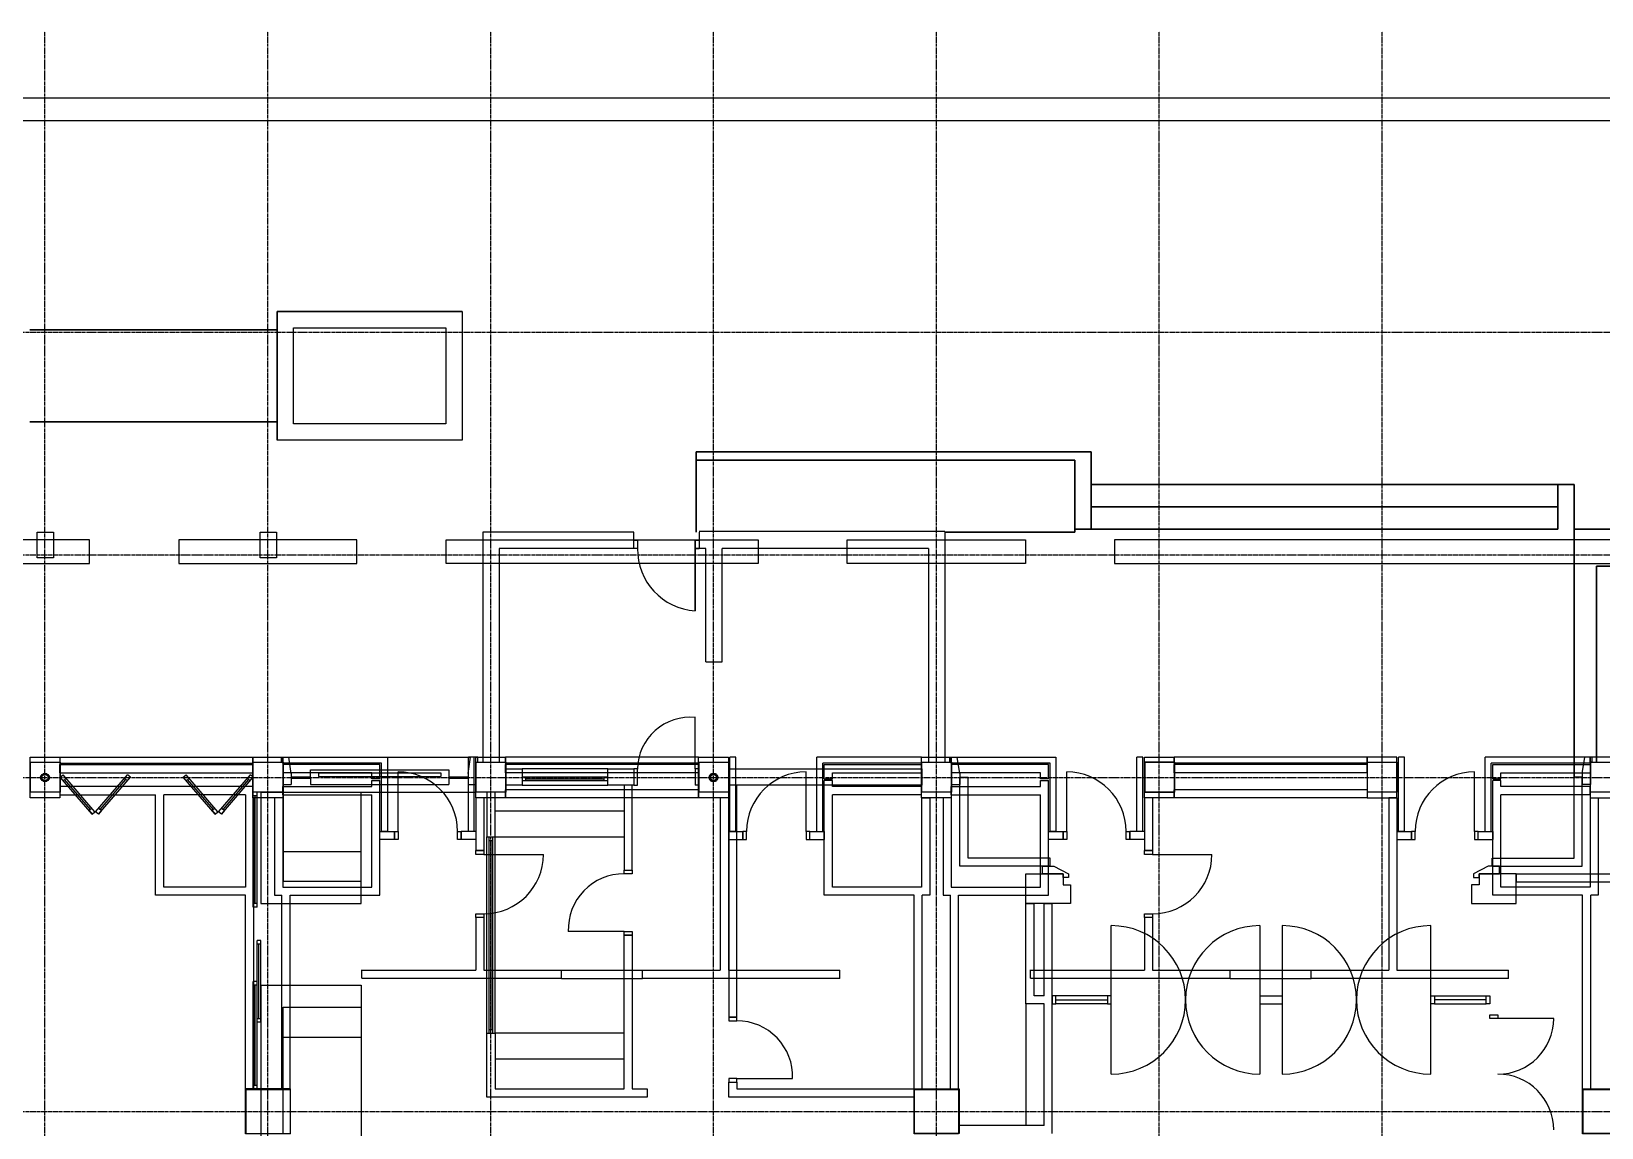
# Model space of a CAD drawing. Header units: millimetres. Extents: x -58291 to 85267, y -25390 to 74943.
# Drawn here: x -17716 to 3422, y 53061 to 67826 of the extents above; entities that cross this region are included whole.
import ezdxf

# ---------------------------------------------------------------- set-up
doc = ezdxf.new("R2010")
doc.units = ezdxf.units.MM
for name, pattern in [('HIDDEN', [9.525, 6.35, -3.175]), ('PCENTRE', [50.8, 31.75, -6.35, 6.35, -6.35]), ('PCENTRE2', [28.575, 19.05, -3.175, 3.175, -3.175])]:
    doc.linetypes.add(name, pattern=pattern)
for name, color, linetype in [('Basement 01 - Curtain Walls', 1, 'Continuous'), ('Basement 01 - Doors Windows and Openings', 1, 'Continuous'), ('Basement 01 - Structural Members', 5, 'Continuous'), ('Basement 01 - Walls', 3, 'Continuous'), ('Boundaries_and_building_grids', 140, 'PCENTRE2'), ('BRICK_WALLS_P4', 1, 'Continuous'), ('COLUMNS_P5', 5, 'Continuous'), ('DR', 8, 'Continuous'), ('SHOPFITTING', 4, 'Continuous'), ('SITE', 1, 'Continuous'), ('WA', 6, 'Continuous'), ('WA_EXT', 7, 'Continuous'), ('WN', 4, 'Continuous')]:
    doc.layers.add(name, color=color, linetype=linetype)

msp = doc.modelspace()

# ---------------------------------------------------------------- linework, layer by layer
at = {"layer": 'Basement 01 - Curtain Walls', "color": 3, "linetype": 'Continuous', "lineweight": -3}
for p, q in [((-17333, 58051, -4600), (-17333, 57971, -4600)), ((-17333, 58051, -4600), (-14733, 58051, -4600)), ((-17333, 57971, -4600), (-14733, 57971, -4600)), ((-17333, 57951, -4600), (-14733, 57951, -4600)), ((-17333, 57841, -4600), (-17333, 57951, -4600)), ((-14733, 58051, -4600), (-14733, 57971, -4600)), ((-14733, 57951, -4600), (-14733, 57841, -4600)), ((-14333, 57971, -4600), (-14333, 58051, -4600)), ((-14333, 58051, -4600), (-12923, 58051, -4600)), ((-13003, 57971, -4600), (-14333, 57971, -4600)), ((-13023, 57951, -4600), (-14333, 57951, -4600)), ((-14333, 57951, -4600), (-14333, 57841, -4600)), ((-13023, 57757, -4600), (-13023, 57951, -4600)), ((-13003, 57051, -4600), (-13003, 57971, -4600)), ((-12923, 58051, -4600), (-12923, 57051, -4600)), ((-11833, 57051, -4600), (-11833, 58051, -4600)), ((-11753, 58051, -4600), (-11833, 58051, -4600)), ((-11753, 57051, -4600), (-11753, 58051, -4600)), ((-8733, 58051, -4600), (-11333, 58051, -4600)), ((-11333, 57971, -4600), (-11333, 58051, -4600)), ((-8733, 57971, -4600), (-11333, 57971, -4600)), ((-11333, 57841, -4600), (-11333, 57951, -4600)), ((-8733, 57951, -4600), (-11333, 57951, -4600)), ((-8733, 57971, -4600), (-8733, 58051, -4600)), ((-8733, 57841, -4600), (-8733, 57951, -4600)), ((-8313, 57051, -4600), (-8313, 58051, -4600)), ((-8233, 58051, -4600), (-8313, 58051, -4600)), ((-8233, 57051, -4600), (-8233, 58051, -4600)), ((-5733, 58051, -4600), (-7143, 58051, -4600)), ((-7143, 57051, -4600), (-7143, 58051, -4600)), ((-5733, 57971, -4600), (-7063, 57971, -4600)), ((-7063, 57051, -4600), (-7063, 57971, -4600)), ((-7043, 57951, -4600), (-5733, 57951, -4600)), ((-7043, 57757, -4600), (-7043, 57951, -4600)), ((-5733, 57971, -4600), (-5733, 58051, -4600)), ((-5733, 57951, -4600), (-5733, 57841, -4600)), ((-5333, 57971, -4600), (-5333, 58051, -4600)), ((-5333, 58051, -4600), (-3923, 58051, -4600)), ((-4003, 57971, -4600), (-5333, 57971, -4600)), ((-4023, 57951, -4600), (-5333, 57951, -4600)), ((-5333, 57951, -4600), (-5333, 57841, -4600)), ((-4023, 57757, -4600), (-4023, 57951, -4600)), ((-4003, 57051, -4600), (-4003, 57971, -4600)), ((-3923, 58051, -4600), (-3923, 57051, -4600)), ((-2833, 57051, -4600), (-2833, 58051, -4600)), ((-2753, 58051, -4600), (-2833, 58051, -4600)), ((-2753, 57051, -4600), (-2753, 58051, -4600)), ((-2333, 57971, -4600), (-2333, 58051, -4600)), ((267, 58051, -4600), (-2333, 58051, -4600)), ((267, 57971, -4600), (-2333, 57971, -4600)), ((267, 57951, -4600), (-2333, 57951, -4600)), ((-2333, 57841, -4600), (-2333, 57951, -4600)), ((267, 57971, -4600), (267, 58051, -4600)), ((267, 57841, -4600), (267, 57951, -4600)), ((767, 58051, -4600), (687, 58051, -4600)), ((687, 57051, -4600), (687, 58051, -4600)), ((767, 57051, -4600), (767, 58051, -4600)), ((3267, 58051, -4600), (1857, 58051, -4600)), ((1857, 57051, -4600), (1857, 58051, -4600)), ((3267, 57971, -4600), (1937, 57971, -4600)), ((1937, 57051, -4600), (1937, 57971, -4600)), ((1957, 57757, -4600), (1957, 57951, -4600)), ((1957, 57951, -4600), (3267, 57951, -4600)), ((3267, 57971, -4600), (3267, 58051, -4600)), ((3267, 57951, -4600), (3267, 57841, -4600)), ((-17333, 57841, -4600), (-14733, 57841, -4600)), ((-13133, 57841, -4600), (-14333, 57841, -4600)), ((-13133, 57757, -4600), (-13133, 57841, -4600)), ((-13023, 57757, -4600), (-13133, 57757, -4600)), ((-8733, 57841, -4600), (-11333, 57841, -4600)), ((-7043, 57757, -4600), (-6933, 57757, -4600)), ((-6933, 57841, -4600), (-5733, 57841, -4600)), ((-6933, 57757, -4600), (-6933, 57841, -4600)), ((-4133, 57841, -4600), (-5333, 57841, -4600)), ((-4133, 57757, -4600), (-4133, 57841, -4600)), ((-4023, 57757, -4600), (-4133, 57757, -4600)), ((267, 57841, -4600), (-2333, 57841, -4600)), ((1957, 57757, -4600), (2067, 57757, -4600)), ((2067, 57841, -4600), (3267, 57841, -4600)), ((2067, 57757, -4600), (2067, 57841, -4600)), ((-12923, 57051, -4600), (-13003, 57051, -4600)), ((-11753, 57051, -4600), (-11833, 57051, -4600)), ((-8233, 57051, -4600), (-8313, 57051, -4600)), ((-7143, 57051, -4600), (-7063, 57051, -4600)), ((-3923, 57051, -4600), (-4003, 57051, -4600)), ((-2753, 57051, -4600), (-2833, 57051, -4600)), ((767, 57051, -4600), (687, 57051, -4600)), ((1857, 57051, -4600), (1857, 57051, -4600)), ((1857, 57051, -4600), (1937, 57051, -4600))]:
    msp.add_line(p, q, dxfattribs=at)
at = {"layer": 'Basement 01 - Doors Windows and Openings', "color": 1, "linetype": 'Continuous', "lineweight": -3}
for p, q in [((-12778, 57051, -4600), (-12778, 57851, -4600)), ((-7288, 57051, -4600), (-7288, 57851, -4600)), ((-3778, 57051, -4600), (-3778, 57851, -4600)), ((1712, 57051, -4600), (1712, 57851, -4600)), ((-11623, 56741, -4600), (-10823, 56741, -4600)), ((-2623, 56741, -4600), (-1823, 56741, -4600))]:
    msp.add_line(p, q, dxfattribs=at)
at = {"layer": 'Basement 01 - Doors Windows and Openings', "color": 1, "linetype": 'Continuous', "lineweight": -3, "elevation": -4600}
for points in [[(-12828, 57051), (-12778, 57051), (-12778, 56941), (-12828, 56941), (-12828, 57051)], [(-11978, 57051), (-11928, 57051), (-11928, 56941), (-11978, 56941), (-11978, 57051)], [(-8088, 57051), (-8138, 57051), (-8138, 56941), (-8088, 56941), (-8088, 57051)], [(-7238, 57051), (-7288, 57051), (-7288, 56941), (-7238, 56941), (-7238, 57051)], [(-3828, 57051), (-3778, 57051), (-3778, 56941), (-3828, 56941), (-3828, 57051)], [(-2978, 57051), (-2928, 57051), (-2928, 56941), (-2978, 56941), (-2978, 57051)], [(912, 57051), (862, 57051), (862, 56941), (912, 56941), (912, 57051)], [(1762, 57051), (1712, 57051), (1712, 56941), (1762, 56941), (1762, 57051)], [(-11623, 56791), (-11623, 56741), (-11733, 56741), (-11733, 56791), (-11623, 56791)], [(-2623, 56791), (-2623, 56741), (-2733, 56741), (-2733, 56791), (-2623, 56791)], [(-11623, 55941), (-11623, 55891), (-11733, 55891), (-11733, 55941), (-11623, 55941)], [(-2623, 55941), (-2623, 55891), (-2733, 55891), (-2733, 55941), (-2623, 55941)]]:
    msp.add_lwpolyline(points, dxfattribs=at)
at = {"layer": 'Basement 01 - Doors Windows and Openings', "color": 1, "linetype": 'Continuous', "lineweight": -3}
for centre, start, end in [((-12778, 57051, -4600), 0, 90), ((-7288, 57051, -4600), 90, 180), ((-3778, 57051, -4600), 0, 90), ((1712, 57051, -4600), 90, 180), ((-11623, 56741, -4600), 270, 0), ((-2623, 56741, -4600), 270, 0)]:
    msp.add_arc(centre, 800, start, end, dxfattribs=at)
at = {"layer": 'Basement 01 - Structural Members', "color": 5, "linetype": 'Continuous', "lineweight": -3, "extrusion": (0, 0, -1), "elevation": 4600}
msp.add_lwpolyline([(24883, 66626), (-7617, 66626), (-7617, 62899), (-6267, 61549), (-6267, 60976), (3133, 60976), (3133, 60661), (-12617, 60661), (-12617, 63076), (-7917, 63076), (-7917, 66926), (25183, 66926)], dxfattribs=at)
for points in [[(16933, 60976), (21133, 60976), (21133, 60661), (16933, 60661)], [(13333, 60976), (15733, 60976), (15733, 60661), (13333, 60661)], [(12133, 60976), (7933, 60976), (7933, 60661), (12133, 60661)], [(6733, 60976), (4333, 60976), (4333, 60661), (6733, 60661)]]:
    msp.add_lwpolyline(points, close=True, dxfattribs=at)
at = {"layer": 'Basement 01 - Structural Members', "color": 5, "linetype": 'Continuous', "lineweight": -3, "elevation": -4600}
for points in [[(-17333, 57501), (-17733, 57501), (-17733, 58051), (-17333, 58051), (-17333, 57501)], [(-14333, 57501), (-14733, 57501), (-14733, 58051), (-14333, 58051), (-14333, 57501)], [(-11333, 57501), (-11733, 57501), (-11733, 58051), (-11333, 58051), (-11333, 57501)], [(-8333, 57501), (-8733, 57501), (-8733, 58051), (-8333, 58051), (-8333, 57501)], [(-5333, 57501), (-5733, 57501), (-5733, 58051), (-5333, 58051), (-5333, 57501)], [(-2333, 57501), (-2733, 57501), (-2733, 58051), (-2333, 58051), (-2333, 57501)], [(267, 57501), (667, 57501), (667, 58051), (267, 58051), (267, 57501)], [(3267, 57501), (3667, 57501), (3667, 58051), (3267, 58051), (3267, 57501)], [(-14233, 52976), (-14833, 52976), (-14833, 53576), (-14233, 53576), (-14233, 52976)], [(-5233, 52976), (-5833, 52976), (-5833, 53576), (-5233, 53576), (-5233, 52976)], [(3767, 52976), (3167, 52976), (3167, 53576), (3767, 53576), (3767, 52976)]]:
    msp.add_lwpolyline(points, dxfattribs=at)
at = {"layer": 'Basement 01 - Structural Members', "color": 5, "linetype": 'Continuous', "lineweight": -3}
for centre in [(-17533, 57776, -4600), (-8533, 57776, -4600)]:
    msp.add_circle(centre, 50, dxfattribs=at)
at = {"layer": 'Basement 01 - Walls', "color": 3, "linetype": 'Continuous', "lineweight": -3}
for p, q in [((-13133, 57737, -4600), (-13023, 57737, -4600)), ((-13133, 57653, -4600), (-13133, 57737, -4600)), ((-13023, 56191, -4600), (-13023, 57737, -4600)), ((-7043, 56191, -4600), (-7043, 57737, -4600)), ((-6933, 57737, -4600), (-7043, 57737, -4600)), ((-6933, 57653, -4600), (-6933, 57737, -4600)), ((-4133, 57737, -4600), (-4023, 57737, -4600)), ((-4133, 57653, -4600), (-4133, 57737, -4600)), ((-4023, 56191, -4600), (-4023, 57737, -4600)), ((1957, 56191, -4600), (1957, 57737, -4600)), ((2067, 57737, -4600), (1957, 57737, -4600)), ((2067, 57653, -4600), (2067, 57737, -4600)), ((-14733, 57653, -4600), (-17333, 57653, -4600)), ((-17333, 57653, -4600), (-17333, 57543, -4600)), ((-17333, 57543, -4600), (-16043, 57543, -4600)), ((-16043, 56191, -4600), (-16043, 57543, -4600)), ((-14833, 57543, -4600), (-15933, 57543, -4600)), ((-15933, 56301, -4600), (-15933, 57543, -4600)), ((-14833, 57543, -4600), (-14833, 56301, -4600)), ((-14733, 57501, -4600), (-14733, 57653, -4600)), ((-14723, 57501, -4600), (-14733, 57501, -4600)), ((-14723, 53576, -4600), (-14723, 57501, -4600)), ((-14443, 57501, -4600), (-14443, 56191, -4600)), ((-14333, 57501, -4600), (-14443, 57501, -4600)), ((-14333, 57653, -4600), (-13133, 57653, -4600)), ((-14333, 57543, -4600), (-14333, 57653, -4600)), ((-14333, 57543, -4600), (-13133, 57543, -4600)), ((-14333, 57501, -4600), (-14333, 56301, -4600)), ((-13133, 56301, -4600), (-13133, 57543, -4600)), ((-11623, 57501, -4600), (-11733, 57501, -4600)), ((-11733, 57501, -4600), (-11733, 56791, -4600)), ((-11623, 57501, -4600), (-11623, 56791, -4600)), ((-11333, 57501, -4600), (-11333, 57611, -4600)), ((-8733, 57611, -4600), (-11333, 57611, -4600)), ((-8733, 57501, -4600), (-11333, 57501, -4600)), ((-8733, 57611, -4600), (-8733, 57501, -4600)), ((-8333, 57501, -4600), (-8443, 57501, -4600)), ((-8443, 57501, -4600), (-8443, 55181, -4600)), ((-8333, 57501, -4600), (-8333, 55181, -4600)), ((-5733, 57653, -4600), (-6933, 57653, -4600)), ((-6933, 56301, -4600), (-6933, 57543, -4600)), ((-5733, 57543, -4600), (-6933, 57543, -4600)), ((-5733, 57543, -4600), (-5733, 57653, -4600)), ((-5733, 57501, -4600), (-5623, 57501, -4600)), ((-5733, 57501, -4600), (-5733, 56301, -4600)), ((-5623, 57501, -4600), (-5623, 56191, -4600)), ((-5443, 57501, -4600), (-5443, 56191, -4600)), ((-5333, 57501, -4600), (-5443, 57501, -4600)), ((-5333, 57653, -4600), (-4133, 57653, -4600)), ((-5333, 57543, -4600), (-5333, 57653, -4600)), ((-5333, 57543, -4600), (-4133, 57543, -4600)), ((-5333, 57501, -4600), (-5333, 56301, -4600)), ((-4133, 56301, -4600), (-4133, 57543, -4600)), ((-2733, 57501, -4600), (-2733, 56791, -4600)), ((-2623, 57501, -4600), (-2733, 57501, -4600)), ((-2623, 57501, -4600), (-2623, 56791, -4600)), ((267, 57611, -4600), (-2333, 57611, -4600)), ((-2333, 57501, -4600), (-2333, 57611, -4600)), ((267, 57501, -4600), (-2333, 57501, -4600)), ((267, 57611, -4600), (267, 57501, -4600)), ((667, 57501, -4600), (557, 57501, -4600)), ((557, 57501, -4600), (557, 55181, -4600)), ((667, 57501, -4600), (667, 55181, -4600)), ((3267, 57653, -4600), (2067, 57653, -4600)), ((2067, 56301, -4600), (2067, 57543, -4600)), ((3267, 57543, -4600), (2067, 57543, -4600)), ((3267, 57543, -4600), (3267, 57653, -4600)), ((3267, 57501, -4600), (3267, 56301, -4600)), ((3267, 57501, -4600), (3377, 57501, -4600)), ((3377, 57501, -4600), (3377, 56191, -4600)), ((-13023, 56941, -4600), (-13023, 57051, -4600)), ((-13023, 57051, -4600), (-12828, 57051, -4600)), ((-12828, 56941, -4600), (-13023, 56941, -4600)), ((-12828, 57051, -4600), (-12828, 56941, -4600)), ((-11733, 57051, -4600), (-11928, 57051, -4600)), ((-11928, 56941, -4600), (-11928, 57051, -4600)), ((-11733, 56941, -4600), (-11928, 56941, -4600)), ((-11733, 57051, -4600), (-11733, 56941, -4600)), ((-8333, 57051, -4600), (-8138, 57051, -4600)), ((-8333, 57051, -4600), (-8333, 56941, -4600)), ((-8333, 56941, -4600), (-8138, 56941, -4600)), ((-8138, 56941, -4600), (-8138, 57051, -4600)), ((-7238, 56941, -4600), (-7238, 57051, -4600)), ((-7238, 57051, -4600), (-7043, 57051, -4600)), ((-7238, 56941, -4600), (-7043, 56941, -4600)), ((-7043, 57051, -4600), (-7043, 56941, -4600)), ((-4023, 57051, -4600), (-3828, 57051, -4600)), ((-4023, 56941, -4600), (-4023, 57051, -4600)), ((-3828, 56941, -4600), (-4023, 56941, -4600)), ((-3828, 57051, -4600), (-3828, 56941, -4600)), ((-2733, 57051, -4600), (-2928, 57051, -4600)), ((-2928, 56941, -4600), (-2928, 57051, -4600)), ((-2733, 56941, -4600), (-2928, 56941, -4600)), ((-2733, 57051, -4600), (-2733, 56941, -4600)), ((667, 57051, -4600), (667, 56941, -4600)), ((667, 57051, -4600), (862, 57051, -4600)), ((667, 56941, -4600), (862, 56941, -4600)), ((862, 56941, -4600), (862, 57051, -4600)), ((1762, 56941, -4600), (1762, 57051, -4600)), ((1762, 57051, -4600), (1957, 57051, -4600)), ((1762, 56941, -4600), (1957, 56941, -4600)), ((1857, 57051, -4600), (1937, 57051, -4600)), ((1957, 57051, -4600), (1957, 56941, -4600)), ((-11623, 56791, -4600), (-11733, 56791, -4600)), ((-2623, 56791, -4600), (-2733, 56791, -4600)), ((-14833, 56301, -4600), (-15933, 56301, -4600)), ((-14333, 56301, -4600), (-13133, 56301, -4600)), ((-5733, 56301, -4600), (-6933, 56301, -4600)), ((-5333, 56301, -4600), (-4133, 56301, -4600)), ((3267, 56301, -4600), (2067, 56301, -4600)), ((-14833, 56191, -4600), (-16043, 56191, -4600)), ((-14833, 53576, -4600), (-14833, 56191, -4600)), ((-14443, 56191, -4600), (-14343, 56191, -4600)), ((-14343, 53576, -4600), (-14343, 56191, -4600)), ((-14233, 53576, -4600), (-14233, 56191, -4600)), ((-14233, 56191, -4600), (-13023, 56191, -4600)), ((-5833, 56191, -4600), (-7043, 56191, -4600)), ((-5833, 53576, -4600), (-5833, 56191, -4600)), ((-5623, 56191, -4600), (-5723, 56191, -4600)), ((-5723, 53576, -4600), (-5723, 56191, -4600)), ((-5443, 56191, -4600), (-5343, 56191, -4600)), ((-5343, 53576, -4600), (-5343, 56191, -4600)), ((-5233, 56191, -4600), (-4023, 56191, -4600)), ((-5233, 53576, -4600), (-5233, 56191, -4600)), ((3167, 56191, -4600), (1957, 56191, -4600)), ((3167, 53576, -4600), (3167, 56191, -4600)), ((3277, 53576, -4600), (3277, 56191, -4600)), ((3377, 56191, -4600), (3277, 56191, -4600)), ((-11623, 55891, -4600), (-11733, 55891, -4600)), ((-11733, 55891, -4600), (-11733, 55181, -4600)), ((-11623, 55891, -4600), (-11623, 55181, -4600)), ((-2733, 55891, -4600), (-2733, 55181, -4600)), ((-2623, 55891, -4600), (-2733, 55891, -4600)), ((-2623, 55891, -4600), (-2623, 55181, -4600)), ((-13267, 55075, -4600), (-13267, 55185, -4600)), ((-13267, 55181, -4600), (-11733, 55181, -4600)), ((-11623, 55181, -4600), (-10578, 55181, -4600)), ((-10578, 55071, -4600), (-10578, 55181, -4600)), ((-10578, 55181, -4600), (-9488, 55181, -4600)), ((-9488, 55181, -4600), (-8443, 55181, -4600)), ((-9488, 55071, -4600), (-9488, 55181, -4600)), ((-8333, 55181, -4600), (-6833, 55181, -4600)), ((-6833, 55071, -4600), (-6833, 55181, -4600)), ((-4267, 55075, -4600), (-4267, 55185, -4600)), ((-4267, 55181, -4600), (-2733, 55181, -4600)), ((-2623, 55181, -4600), (-1578, 55181, -4600)), ((-1578, 55181, -4600), (-488, 55181, -4600)), ((-1578, 55071, -4600), (-1578, 55181, -4600)), ((-488, 55181, -4600), (557, 55181, -4600)), ((-488, 55071, -4600), (-488, 55181, -4600)), ((667, 55181, -4600), (2167, 55181, -4600)), ((2167, 55071, -4600), (2167, 55181, -4600)), ((-10578, 55071, -4600), (-13267, 55071, -4600)), ((-10578, 55071, -4600), (-9488, 55071, -4600)), ((-6833, 55071, -4600), (-9488, 55071, -4600)), ((-1578, 55071, -4600), (-4267, 55071, -4600)), ((-1578, 55071, -4600), (-488, 55071, -4600)), ((2167, 55071, -4600), (-488, 55071, -4600)), ((-14723, 53576, -4600), (-14833, 53576, -4600)), ((-14343, 53576, -4600), (-14233, 53576, -4600)), ((-5723, 53576, -4600), (-5833, 53576, -4600)), ((-5343, 53576, -4600), (-5233, 53576, -4600)), ((3277, 53576, -4600), (3167, 53576, -4600))]:
    msp.add_line(p, q, dxfattribs=at)
at = {"layer": 'Boundaries_and_building_grids', "color": 140, "linetype": 'PCENTRE', "lineweight": -3}
for p, q in [((-17533, -17978), (-17533, 67826)), ((-14533, -17978), (-14533, 67826)), ((-11533, -17978), (-11533, 67826)), ((-8533, -17978), (-8533, 67826)), ((-5533, -17978), (-5533, 67826)), ((-2533, -17978), (-2533, 67826)), ((467, -17978), (467, 67826)), ((-52891, 63776), (50767, 63776)), ((-52891, 60776), (50767, 60776)), ((-52891, 57776), (50767, 57776)), ((-52891, 53276), (50767, 53276))]:
    msp.add_line(p, q, dxfattribs=at)
at = {"layer": 'BRICK_WALLS_P4', "linetype": 'Continuous'}
for p, q in [((-5418, 61088), (-8728, 61088)), ((-5418, 61088), (-5418, 57981)), ((-9605, 61081), (-11638, 61081)), ((-11638, 61081), (-11638, 57981)), ((-9605, 60861), (-9605, 61081)), ((-8728, 61081), (-8728, 60861)), ((-9605, 60861), (-11418, 60861)), ((-11418, 60861), (-11418, 57981)), ((-8638, 60861), (-8728, 60861)), ((-8638, 59336), (-8638, 60861)), ((-8418, 59336), (-8418, 60861)), ((-5638, 60861), (-8418, 60861)), ((-5638, 60861), (-5638, 57981)), ((-8638, 59336), (-8418, 59336)), ((-5638, 57981), (-5418, 57981)), ((-11328, 57891), (-11108, 57891)), ((-11108, 57891), (-11108, 57671)), ((-9955, 57671), (-9955, 57891)), ((-9955, 57891), (-9605, 57891)), ((-9605, 57891), (-9605, 57671)), ((-8328, 57891), (-5728, 57891)), ((-8328, 57671), (-8328, 57891)), ((-5728, 57891), (-5728, 57671)), ((-11108, 57671), (-11328, 57671)), ((-9605, 57671), (-9955, 57671)), ((-5728, 57671), (-8328, 57671)), ((2272, 56481), (2272, 56371)), ((2272, 56481), (3562, 56481)), ((2272, 56371), (5027, 56371)), ((-4328, 56081), (-4218, 56081)), ((-4328, 54836), (-4328, 56081)), ((-4328, 54726), (-4328, 56081)), ((-4328, 56081), (-4218, 56081)), ((-4328, 56081), (-4218, 56081)), ((-4218, 54836), (-4218, 56081)), ((-4083, 56081), (-3973, 56081)), ((-4083, 54836), (-4083, 56081)), ((-4083, 56081), (-3973, 56081)), ((-4083, 56081), (-3973, 56081)), ((-3973, 52981), (-3973, 56081)), ((-4083, 54836), (-4218, 54836)), ((-4083, 54726), (-4328, 54726)), ((-4083, 53091), (-4083, 54726)), ((-4083, 53091), (-5228, 53091))]:
    msp.add_line(p, q, dxfattribs=at)
at = {"layer": 'COLUMNS_P5', "linetype": 'Continuous', "lineweight": -3}
for points in [[(-17638, 61081), (-17418, 61081), (-17418, 60736), (-17638, 60736)], [(-14638, 60736), (-14638, 61081), (-14418, 61081), (-14418, 60736)], [(-17728, 57981), (-17328, 57981), (-17328, 57581), (-17728, 57581)], [(-14728, 57581), (-14728, 57981), (-14328, 57981), (-14328, 57581)], [(-11328, 57581), (-11728, 57581), (-11728, 57981), (-11328, 57981)], [(-8328, 57981), (-8328, 57581), (-8728, 57581), (-8728, 57981)], [(-5728, 57981), (-5328, 57981), (-5328, 57581), (-5728, 57581)], [(-5728, 57581), (-5728, 57981), (-5328, 57981), (-5328, 57581)], [(-2728, 57581), (-2328, 57581), (-2728, 57581), (-2728, 57981), (-2328, 57981), (-2328, 57581), (-2328, 57981), (-2728, 57981)], [(672, 57581), (272, 57581), (272, 57981), (672, 57981), (672, 57581), (272, 57581), (272, 57981), (672, 57981)], [(3672, 57981), (3672, 57581), (3272, 57581), (3272, 57981)], [(-3828, 56481), (-3828, 56331), (-3728, 56331), (-3728, 56081), (-4328, 56081), (-4328, 56481)], [(2272, 56481), (1772, 56481), (1772, 56331), (1672, 56331), (1672, 56081), (2272, 56081)], [(-14828, 53581), (-14828, 52981), (-14228, 52981), (-14228, 53581)], [(-5228, 52981), (-5828, 52981), (-5828, 53581), (-5228, 53581)], [(3172, 53581), (3772, 53581), (3772, 52981), (3172, 52981)]]:
    msp.add_lwpolyline(points, close=True, dxfattribs=at)
at = {"layer": 'COLUMNS_P5', "linetype": 'Continuous', "lineweight": 50}
for centre in [(-17533, 57776), (-8533, 57776)]:
    msp.add_circle(centre, 50, dxfattribs=at)
at = {"layer": 'DR', "linetype": 'Continuous'}
for p, q in [((-9605, 60861), (-9605, 60971)), ((-9605, 60971), (-9555, 60971)), ((-9605, 60861), (-9605, 60971)), ((-9605, 60971), (-9555, 60971)), ((-9555, 60971), (-9555, 60861)), ((-9555, 60971), (-9555, 60861)), ((-8778, 60861), (-8778, 60971)), ((-8778, 60861), (-8778, 60971)), ((-8728, 60971), (-8778, 60971)), ((-8728, 60971), (-8778, 60971)), ((-8778, 60971), (-8728, 60971)), ((-8778, 60151), (-8778, 60971)), ((-8778, 60971), (-8778, 60151)), ((-8778, 60971), (-8728, 60971)), ((-9555, 60861), (-9605, 60861)), ((-9555, 60861), (-9605, 60861)), ((-8778, 60868), (-8778, 60861)), ((-8778, 60861), (-8728, 60861)), ((-8728, 60861), (-8778, 60861)), ((-8778, 60861), (-8778, 60021)), ((-8728, 60861), (-8778, 60861)), ((-8778, 60861), (-8728, 60861)), ((-8778, 60021), (-8778, 60861)), ((-8778, 60861), (-8728, 60861)), ((-8728, 60861), (-8728, 60868)), ((-8778, 57891), (-8778, 58586)), ((-8778, 57891), (-8778, 58586)), ((-9555, 57891), (-9605, 57891)), ((-9605, 57891), (-9605, 57671)), ((-9555, 57671), (-9555, 57891)), ((-8728, 57891), (-8778, 57891)), ((-8728, 57891), (-8778, 57891)), ((-8778, 57891), (-8778, 57671)), ((-8778, 57891), (-8778, 57671)), ((-8728, 57671), (-8728, 57891)), ((-8728, 57671), (-8728, 57891)), ((-9605, 57671), (-9555, 57671)), ((-8728, 57671), (-8778, 57671)), ((-8728, 57671), (-8778, 57671)), ((-9738, 56480), (-9738, 56530)), ((-9738, 56530), (-9628, 56530)), ((-9628, 56480), (-9738, 56480)), ((-9628, 56530), (-9628, 56480)), ((-9738, 55703), (-10488, 55703)), ((-9738, 55703), (-9628, 55703)), ((-9738, 55653), (-9738, 55703)), ((-9628, 55653), (-9738, 55653)), ((-9628, 55703), (-9628, 55653)), ((-3178, 54836), (-3178, 55781)), ((-3178, 54836), (-3178, 55781)), ((-3178, 54836), (-3178, 55781)), ((-3178, 54836), (-3178, 55781)), ((-1178, 55781), (-1178, 53781)), ((-1178, 55781), (-1178, 53781)), ((-878, 55781), (-878, 53781)), ((-878, 55781), (-878, 53781)), ((1122, 54836), (1122, 55781)), ((1122, 54836), (1122, 55781)), ((-3923, 54836), (-3973, 54836)), ((-3973, 54836), (-3973, 54726)), ((-3973, 54836), (-3973, 54726)), ((-3923, 54836), (-3973, 54836)), ((-3923, 54726), (-3923, 54836)), ((-3923, 54726), (-3923, 54836)), ((-3228, 54836), (-3228, 54726)), ((-3228, 54836), (-3228, 54726)), ((-3228, 54836), (-3228, 54726)), ((-3178, 54836), (-3228, 54836)), ((-3178, 54836), (-3228, 54836)), ((-3178, 54836), (-3228, 54836)), ((-3228, 54836), (-3228, 54726)), ((-3178, 54836), (-3228, 54836)), ((-3178, 54726), (-3178, 54836)), ((-3178, 54726), (-3178, 54836)), ((-3178, 54726), (-3178, 54836)), ((-3178, 54726), (-3178, 54836)), ((-1178, 54836), (-878, 54836)), ((-1178, 54836), (-878, 54836)), ((1122, 54726), (1122, 54836)), ((1122, 54726), (1122, 54836)), ((1122, 54836), (1172, 54836)), ((1122, 54836), (1172, 54836)), ((1172, 54836), (1172, 54726)), ((1172, 54836), (1172, 54726)), ((1867, 54836), (1917, 54836)), ((1867, 54726), (1867, 54836)), ((1867, 54836), (1917, 54836)), ((1867, 54726), (1867, 54836)), ((1917, 54836), (1917, 54726)), ((1917, 54836), (1917, 54726)), ((-8218, 54549), (-8328, 54549)), ((-8328, 54549), (-8328, 54499)), ((-8218, 54499), (-8218, 54549)), ((-3973, 54726), (-3923, 54726)), ((-3973, 54726), (-3923, 54726)), ((-3228, 54726), (-3178, 54726)), ((-3228, 54726), (-3178, 54726)), ((-3228, 54726), (-3178, 54726)), ((-3228, 54726), (-3178, 54726)), ((-3178, 53781), (-3178, 54726)), ((-3178, 53781), (-3178, 54726)), ((-3178, 53781), (-3178, 54726)), ((-3178, 53781), (-3178, 54726)), ((-1178, 54726), (-878, 54726)), ((-1178, 54726), (-878, 54726)), ((1122, 53781), (1122, 54726)), ((1122, 53781), (1122, 54726)), ((1172, 54726), (1122, 54726)), ((1172, 54726), (1122, 54726)), ((1917, 54726), (1867, 54726)), ((1917, 54726), (1867, 54726)), ((1917, 54531), (1917, 54581)), ((1917, 54581), (2027, 54581)), ((2027, 54581), (2027, 54531)), ((-8328, 54499), (-8218, 54499)), ((2027, 54531), (1917, 54531)), ((2777, 54531), (2027, 54531)), ((-8218, 53722), (-8328, 53722)), ((-8328, 53722), (-8328, 53672)), ((-8218, 53722), (-7468, 53722)), ((-8218, 53672), (-8218, 53722)), ((-8328, 53672), (-8218, 53672))]:
    msp.add_line(p, q, dxfattribs=at)
for centre, radius, start, end in [((-8727, 60848), 828, 179.0927, 266.4783), ((-8727, 60848), 828, 179.0927, 266.4783), ((-8848, 57882), 707, 84.2871, 179.2957), ((-9738, 55730), 750, 90, 182.0629), ((-3178, 54781), 1000, 270, 90), ((-3178, 54781), 1000, 270, 90), ((-3178, 54781), 1000, 270, 90), ((-3178, 54781), 1000, 270, 90), ((-1178, 54781), 1000, 90, 270), ((-1178, 54781), 1000, 90, 270), ((-1178, 54781), 1000, 90, 270), ((-1178, 54781), 1000, 90, 270), ((-878, 54781), 1000, 270, 90), ((1122, 54781), 1000, 90, 270), ((1122, 54781), 1000, 90, 270), ((-8218, 53749), 750, 357.9366, 90), ((2027, 54531), 750, 270, 0), ((2027, 53031), 750, 0, 90)]:
    msp.add_arc(centre, radius, start, end, dxfattribs=at)
at = {"layer": 'SHOPFITTING', "linetype": 'Continuous'}
for p, q in [((-14628, 57581), (-14628, 56081)), ((-14328, 57581), (-14328, 56381)), ((-13278, 56781), (-13278, 57581)), ((-11473, 56976), (-9738, 56976)), ((-14328, 56781), (-13278, 56781)), ((-13278, 56081), (-13278, 56781)), ((-14328, 56381), (-13278, 56381)), ((-14678, 56081), (-14728, 56081)), ((-14678, 56031), (-14728, 56031)), ((-14628, 56081), (-13278, 56081)), ((-14628, 55581), (-14678, 55581)), ((-14628, 55531), (-14678, 55531)), ((-14678, 55031), (-14728, 55031)), ((-14678, 54981), (-14728, 54981)), ((-14628, 54981), (-13278, 54981)), ((-14628, 54981), (-13278, 54981)), ((-14628, 54981), (-14628, 51581)), ((-13278, 54981), (-13278, 52281)), ((-14328, 54681), (-13278, 54681)), ((-14328, 52981), (-14328, 54681)), ((-4328, 54726), (-4328, 53091)), ((-9738, 54331), (-11473, 54331)), ((-14328, 54281), (-13278, 54281))]:
    msp.add_line(p, q, dxfattribs=at)
at = {"layer": 'SHOPFITTING'}
msp.add_line((-14628, 57581), (-13278, 57581), dxfattribs=at)
at = {"layer": 'SHOPFITTING', "linetype": 'HIDDEN'}
for p, q in [((-11473, 57326), (-9738, 57326)), ((-9738, 53981), (-11473, 53981))]:
    msp.add_line(p, q, dxfattribs=at)
at = {"layer": 'SITE', "linetype": 'Continuous'}
for p, q in [((-14407, 62321), (-14407, 64051)), ((-14407, 64051), (-14407, 62321)), ((-11917, 64051), (-14407, 64051)), ((-14407, 64051), (-11917, 64051)), ((-11917, 64051), (-11917, 62321)), ((-17737, 63806, 0), (-14407, 63806)), ((-14407, 63806), (-17737, 63806, 0)), ((-14187, 62541), (-14187, 63831)), ((-14187, 63831), (-12137, 63831)), ((-12137, 63831), (-12137, 62541)), ((-14407, 62566), (-17737, 62566, 0)), ((-17737, 62566, 0), (-14407, 62566)), ((-12137, 62541), (-14187, 62541)), ((-11917, 62321), (-14407, 62321)), ((-8767, 61081), (-8767, 62161)), ((-8767, 62161), (-8767, 61081)), ((-3447, 62161), (-8767, 62161)), ((-8767, 62161), (-3447, 62161)), ((-8767, 61081), (-8767, 62161)), ((-8767, 62161), (-8767, 61081)), ((-3447, 61121), (-3447, 62161)), ((-3447, 62161), (-3447, 61121)), ((-3447, 61121), (-3447, 62161)), ((-3447, 62161), (-3447, 61121)), ((-3667, 62051), (-8767, 62051)), ((-8767, 62051), (-3667, 62051)), ((-3667, 62051), (-3667, 61081)), ((-3667, 61081), (-3667, 62051)), ((-3447, 61721), (3052, 61721)), ((3052, 61721), (-3447, 61721)), ((3052, 61721), (-3447, 61721)), ((-3447, 61721), (3052, 61721)), ((2832, 61121), (2832, 61721)), ((2832, 61721), (2832, 61121)), ((3052, 61721), (3052, 61121)), ((3052, 61121), (3052, 61721)), ((-3447, 61421), (2832, 61421)), ((2832, 61421), (-3447, 61421)), ((2832, 61421), (-3447, 61421)), ((-3447, 61421), (2832, 61421)), ((-3447, 61121), (-3667, 61121)), ((-3667, 61121), (-3447, 61121)), ((-3667, 61121), (-3447, 61121)), ((-3447, 61121), (-3667, 61121)), ((-3667, 61121), (-3447, 61121)), ((-3447, 61121), (-3667, 61121)), ((-3667, 61121), (-3447, 61121)), ((-3667, 61121), (-3447, 61121)), ((-3447, 61121), (-3667, 61121)), ((-3447, 61121), (-3667, 61121)), ((-3447, 61121), (-3667, 61121)), ((-3667, 61121), (-3447, 61121)), ((-3667, 61121), (-3447, 61121)), ((-3447, 61121), (-3667, 61121)), ((-3667, 61121), (-3447, 61121)), ((-3667, 61121), (-3447, 61121)), ((-3447, 61121), (-3667, 61121)), ((-3447, 61121), (-3667, 61121)), ((-3447, 61121), (-3667, 61121)), ((-3667, 61121), (-3447, 61121)), ((2832, 61121), (-3447, 61121)), ((-3447, 61121), (2832, 61121)), ((2832, 61121), (-3447, 61121)), ((-3447, 61121), (2832, 61121)), ((3772, 61121), (3052, 61121)), ((3052, 57781), (3052, 61121)), ((3052, 61121), (3772, 61121)), ((3052, 61121), (3052, 57781)), ((-3667, 61081), (-5418, 61081)), ((-5418, 61081), (-3667, 61081)), ((11772, 60621), (3352, 60621)), ((3352, 60621), (11772, 60621)), ((3352, 57981), (3352, 60621)), ((3352, 60621), (3352, 57981))]:
    msp.add_line(p, q, dxfattribs=at)
at = {"layer": 'WA', "linetype": 'Continuous'}
for p, q in [((-11583, 57581), (-11583, 56976)), ((-11473, 56976), (-11473, 57581)), ((-9738, 57671), (-9738, 56530)), ((-9628, 57671), (-9738, 57671)), ((-9628, 56530), (-9628, 57671)), ((-8328, 57581), (-8328, 54549)), ((-8218, 54549), (-8218, 57671)), ((-11583, 56976), (-11473, 56976)), ((-9738, 56530), (-9628, 56530)), ((-9738, 55653), (-9628, 55653)), ((-9738, 53581), (-9738, 55653)), ((-9628, 55653), (-9628, 53581)), ((-8328, 54549), (-8218, 54549)), ((-11583, 54331), (-11473, 54331)), ((-11583, 53471), (-11583, 54331)), ((-11473, 54331), (-11473, 53581)), ((-11473, 53581), (-9738, 53581)), ((-9628, 53581), (-9428, 53581)), ((-9428, 53581), (-9428, 53471)), ((-8328, 53672), (-8218, 53672)), ((-8328, 53471), (-8328, 53672)), ((-8218, 53672), (-8218, 53581)), ((-8218, 53581), (-5728, 53581)), ((-9428, 53471), (-11583, 53471)), ((-5828, 53471), (-8328, 53471))]:
    msp.add_line(p, q, dxfattribs=at)
at = {"layer": 'WA_EXT', "linetype": 'Continuous'}
for p, q in [((-14351, 58051), (-14252, 58051)), ((-14351, 57981), (-14351, 58051)), ((-14351, 57981), (-14328, 57981)), ((-14328, 57981), (-14328, 57581)), ((-14217, 57831), (-14252, 58051)), ((-11838, 57831), (-11804, 58051)), ((-11704, 58051), (-11804, 58051)), ((-11728, 57581), (-11728, 57981)), ((-11728, 57981), (-11704, 57981)), ((-11704, 57981), (-11704, 58051)), ((-5351, 57981), (-5351, 58051)), ((-5351, 57981), (-5351, 58051)), ((-5351, 58051), (-5252, 58051)), ((-5351, 58051), (-5252, 58051)), ((-5328, 57981), (-5351, 57981)), ((-5328, 57981), (-5351, 57981)), ((-5328, 57981), (-5351, 57981)), ((-5351, 57981), (-5328, 57981)), ((-5328, 57681), (-5328, 57981)), ((-5328, 57681), (-5328, 57981)), ((-5328, 57681), (-5328, 57981)), ((-5328, 57981), (-5328, 57681)), ((-5217, 57831), (-5252, 58051)), ((-5217, 57831), (-5252, 58051)), ((3162, 57831), (3196, 58051)), ((3296, 58051), (3196, 58051)), ((3272, 57681), (3272, 57981)), ((3272, 57981), (3296, 57981)), ((3296, 57981), (3272, 57981)), ((3272, 57981), (3272, 57681)), ((3296, 57981), (3296, 58051)), ((-14217, 57831), (-14217, 57681)), ((-13960, 57781), (-13960, 57681)), ((-13850, 57841), (-13850, 57791)), ((-13850, 57841), (-12206, 57841)), ((-13850, 57791), (-12206, 57791)), ((-12206, 57841), (-12206, 57791)), ((-12096, 57781), (-12096, 57681)), ((-11838, 57831), (-11838, 57681)), ((-5217, 57831), (-5217, 57681)), ((-5217, 57831), (-5217, 57681)), ((-5217, 56581), (-5217, 57781)), ((-5217, 57781), (-5107, 57781)), ((-5217, 57781), (-5107, 57781)), ((-5107, 56691), (-5107, 57781)), ((3162, 57781), (3052, 57781)), ((3052, 56691), (3052, 57781)), ((3162, 57831), (3162, 57681)), ((3162, 56581), (3162, 57781)), ((-14328, 57681), (-14217, 57681)), ((-14328, 57581), (-11728, 57581)), ((-13960, 57681), (-12096, 57681)), ((-11838, 57681), (-11728, 57681)), ((-5328, 57681), (-5217, 57681)), ((-5328, 57681), (-5217, 57681)), ((3272, 57681), (3162, 57681)), ((-4003, 56691), (-5107, 56691)), ((-4003, 56581), (-4003, 56691)), ((1947, 56691), (3052, 56691)), ((1947, 56581), (1947, 56691)), ((-4003, 56581), (-5217, 56581)), ((-4103, 56481), (-4103, 56581)), ((-4103, 56581), (-3953, 56581)), ((-4103, 56481), (-3828, 56481)), ((-3828, 56481), (-4103, 56481)), ((-3953, 56581), (-3753, 56481)), ((-3828, 56481), (-3828, 56431)), ((-3828, 56431), (-3828, 56481)), ((-3753, 56481), (-3753, 56431)), ((1897, 56581), (1697, 56481)), ((1697, 56481), (1697, 56431)), ((1772, 56481), (2047, 56481)), ((1772, 56431), (1772, 56481)), ((2047, 56581), (1897, 56581)), ((1947, 56581), (3162, 56581)), ((2047, 56481), (2047, 56581)), ((-3753, 56431), (-3828, 56431)), ((1697, 56431), (1772, 56431))]:
    msp.add_line(p, q, dxfattribs=at)
msp.add_lwpolyline([(-13960, 57781), (-13960, 57881), (-12096, 57881), (-12096, 57781)], dxfattribs=at)
at = {"layer": 'WN', "linetype": 'Continuous'}
for p, q in [((-14252, 58051), (-11804, 58051)), ((-17328, 57781), (-17290, 57813)), ((-16898, 57283), (-17328, 57781)), ((-16861, 57315), (-17290, 57813)), ((-17287, 57733), (-17249, 57766)), ((-17287, 57733), (-17249, 57766)), ((-16920, 57346), (-17268, 57750)), ((-16851, 57315), (-16421, 57813)), ((-16813, 57283), (-16383, 57781)), ((-16791, 57346), (-16443, 57750)), ((-16424, 57733), (-16462, 57766)), ((-16424, 57733), (-16462, 57766)), ((-16383, 57781), (-16421, 57813)), ((-15672, 57781), (-15634, 57813)), ((-15243, 57283), (-15672, 57781)), ((-15205, 57315), (-15634, 57813)), ((-15631, 57733), (-15593, 57766)), ((-15631, 57733), (-15593, 57766)), ((-15265, 57346), (-15612, 57750)), ((-15195, 57315), (-14766, 57813)), ((-15157, 57283), (-14728, 57781)), ((-15135, 57346), (-14788, 57750)), ((-14769, 57733), (-14806, 57766)), ((-14769, 57733), (-14806, 57766)), ((-14728, 57781), (-14766, 57813)), ((-13960, 57781), (-14217, 57781)), ((-13960, 57761), (-14217, 57761)), ((-11838, 57781), (-12096, 57781)), ((-11838, 57761), (-12096, 57761)), ((-9955, 57891), (-11108, 57891)), ((-9955, 57781), (-11108, 57781)), ((-9955, 57731), (-11108, 57731)), ((-11058, 57731), (-11058, 57781)), ((-10005, 57756), (-11058, 57756)), ((-10005, 57731), (-10005, 57781)), ((-14728, 56031), (-14728, 57581)), ((-14678, 57531), (-14728, 57531)), ((-14703, 56081), (-14703, 57531)), ((-14678, 56031), (-14678, 57581)), ((-13241, 57681), (-13241, 57680)), ((-12814, 57681), (-12814, 57680)), ((-11108, 57671), (-9955, 57671)), ((-16901, 57363), (-16939, 57330)), ((-16939, 57330), (-16898, 57283)), ((-16898, 57283), (-16861, 57315)), ((-16851, 57315), (-16861, 57315)), ((-16813, 57283), (-16851, 57315)), ((-16772, 57330), (-16813, 57283)), ((-16810, 57363), (-16772, 57330)), ((-15246, 57363), (-15284, 57330)), ((-15284, 57330), (-15243, 57283)), ((-15243, 57283), (-15205, 57315)), ((-15205, 57315), (-15195, 57315)), ((-15157, 57283), (-15195, 57315)), ((-15116, 57330), (-15157, 57283)), ((-15154, 57363), (-15116, 57330)), ((-11583, 54331), (-11583, 56976)), ((-11553, 54331), (-11553, 56976)), ((-11553, 56926), (-11503, 56926)), ((-11528, 54381), (-11528, 56926)), ((-11503, 54331), (-11503, 56976)), ((-11473, 54331), (-11473, 56976)), ((-14678, 54481), (-14678, 55581)), ((-14653, 54531), (-14653, 55531)), ((-14628, 54481), (-14628, 55581)), ((-14728, 53581), (-14728, 55031)), ((-14703, 53631), (-14703, 54981)), ((-14678, 53581), (-14678, 55031)), ((-3228, 54836), (-3923, 54836)), ((-3228, 54836), (-3923, 54836)), ((-3228, 54836), (-3923, 54836)), ((-3228, 54836), (-3923, 54836)), ((-3923, 54781), (-3228, 54781)), ((-3923, 54781), (-3228, 54781)), ((-3923, 54781), (-3228, 54781)), ((-3923, 54781), (-3228, 54781)), ((1172, 54836), (1867, 54836)), ((1867, 54781), (1172, 54781)), ((-3228, 54726), (-3923, 54726)), ((-3228, 54726), (-3923, 54726)), ((-3228, 54726), (-3923, 54726)), ((-3228, 54726), (-3923, 54726)), ((1172, 54726), (1867, 54726)), ((-14678, 54531), (-14628, 54531)), ((-14628, 54481), (-14678, 54481)), ((-11553, 54381), (-11503, 54381)), ((-14728, 53631), (-14678, 53631))]:
    msp.add_line(p, q, dxfattribs=at)
for centre in [(-16856, 57315), (-15200, 57315)]:
    msp.add_circle(centre, 5, dxfattribs=at)

doc.saveas('drawing.dxf')
